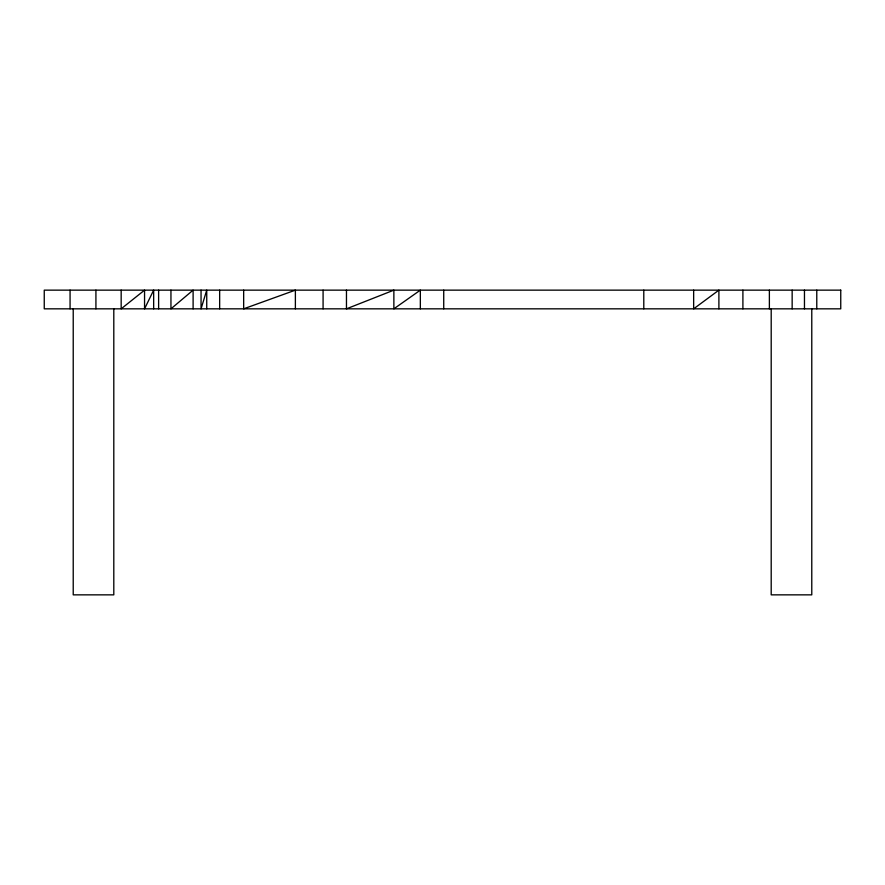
<?xml version="1.0" encoding="UTF-8"?>
<svg xmlns="http://www.w3.org/2000/svg" width="885" height="885" viewBox="0 0 885 885"><rect width="100%" height="100%" fill="white"/><g stroke="black" fill="none" stroke-linecap="round" stroke-linejoin="round"><path stroke-width="1.33" d="M816.778 290.147L816.778 308.832M811.777 308.832L811.777 594.853L771.2 594.853L771.2 308.832M804.465 290.147L804.465 308.832M792.152 290.147L792.152 308.832M769.375 290.147L769.375 308.832M742.902 290.147L742.902 308.832M718.897 308.832L718.897 290.147L693.652 308.832L693.652 290.147M643.793 290.147L643.793 308.832M443.728 290.147L443.728 308.832M420.342 308.832L420.342 290.147L393.869 308.832L393.869 290.147L346.466 308.832L346.466 290.147M323.08 290.147L323.08 308.832M295.38 308.832L295.38 290.147L243.663 308.832L243.663 290.147M219.657 290.147L219.657 308.832M206.736 308.832L206.736 290.147L201.05 308.832L201.05 290.147M193.107 308.832L193.107 290.147L170.949 308.832L170.949 290.147M158.625 290.147L158.625 308.832M153.658 308.832L153.658 290.147L144.554 308.832L144.554 290.147L121.168 308.832L121.168 290.147M113.8 308.832L113.8 594.853L73.223 594.853L73.223 308.832M95.923 290.147L95.923 308.832M70.07 290.147L70.07 308.832M840.75 290.147L44.25 290.147L44.25 308.832L840.75 308.832L840.75 290.147"/></g></svg>
